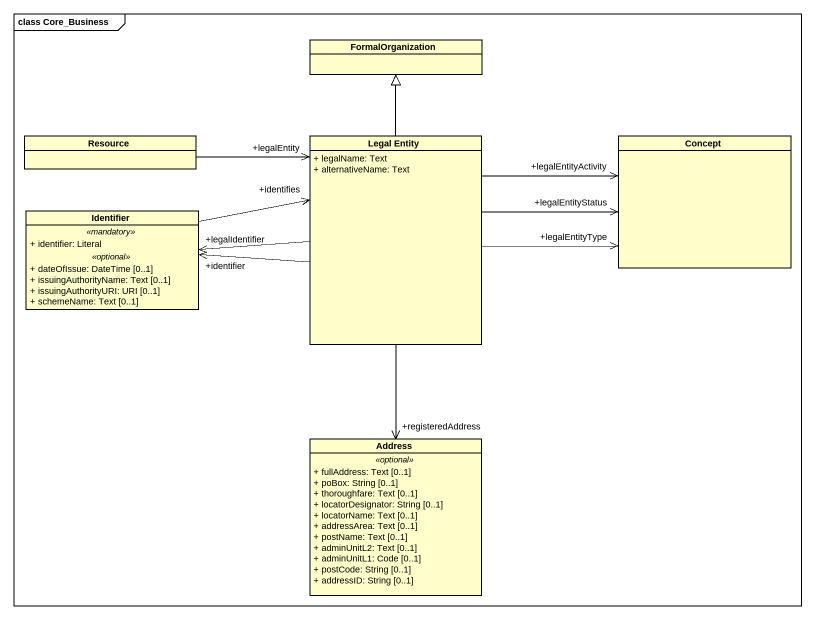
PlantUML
@startuml
mainframe class Core_Business
hide circle
hide empty members
skinparam classAttributeIconSize 0
class FormalOrganization
class Resource
class "Legal Entity" as Legal_Entity {
  + legalName: Text
  + alternativeName: Text
}
class Concept
class Identifier {
  .. <<mandatory>> ..
  + identifier: Literal
  .. <<optional>> ..
  + dateOfIssue: DateTime [0..1]
  + issuingAuthorityName: Text [0..1]
  + issuingAuthorityURI: URI [0..1]
  + schemeName: Text [0..1]
}
class Address {
  .. <<optional>> ..
  + fullAddress: Text [0..1]
  + poBox: String [0..1]
  + thoroughfare: Text [0..1]
  + locatorDesignator: String [0..1]
  + locatorName: Text [0..1]
  + addressArea: Text [0..1]
  + postName: Text [0..1]
  + adminUnitL2: Text [0..1]
  + adminUnitL1: Code [0..1]
  + postCode: String [0..1]
  + addressID: String [0..1]
}
Resource -right-> "+legalEntity" Legal_Entity
Legal_Entity -up-|> FormalOrganization
Legal_Entity -right-> "+legalEntityActivity" Concept
Legal_Entity -right-> "+legalEntityStatus" Concept
Legal_Entity -right-> "+legalEntityType" Concept
Legal_Entity -left-> "+legalIdentifier" Identifier
Legal_Entity -left-> "+identifier" Identifier
Legal_Entity --> "+registeredAddress" Address
Identifier -right-> "+identifies" Legal_Entity
@enduml
